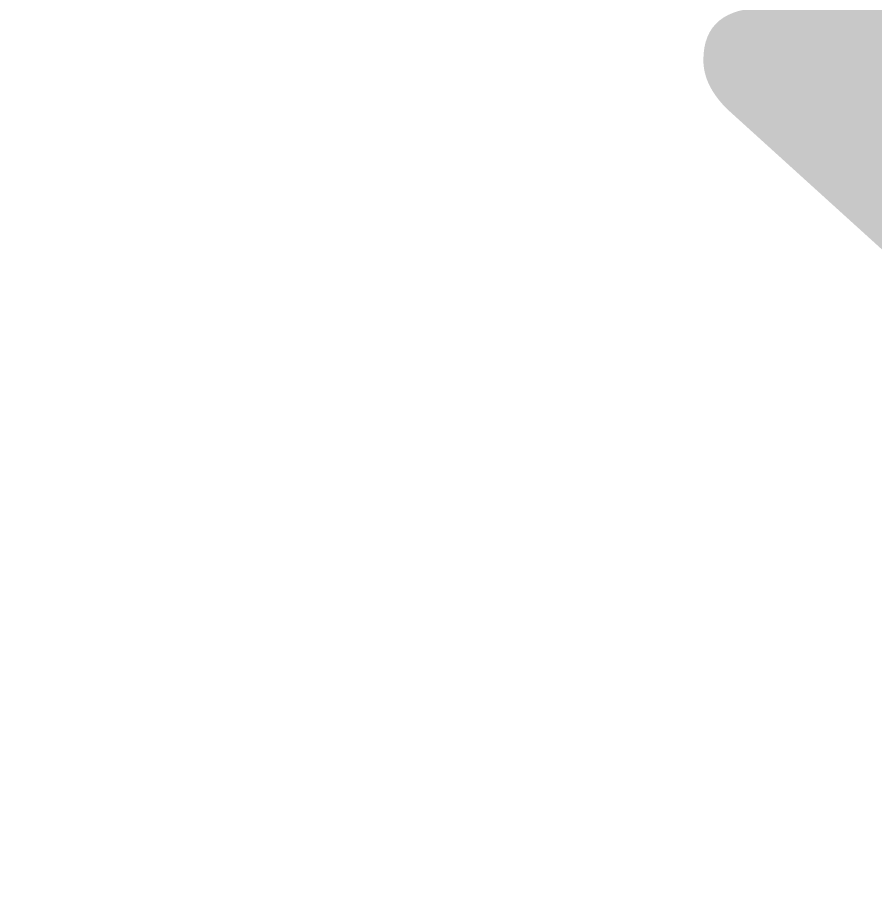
# Model space of a CAD drawing. Header units: inches. Extents: x 0 to 1813292486, y 0 to 3473589894.
# Drawn here: x 600599770.9 to 600600171.9, y 3473202113.6 to 3473202520.2 of the extents above; entities that cross this region are included whole.
import ezdxf

# ---------------------------------------------------------------- set-up
doc = ezdxf.new("R2010")
doc.units = ezdxf.units.IN
doc.header["$LTSCALE"] = 1000
doc.header["$MEASUREMENT"] = 0
for name, color, linetype in [('A-Anno-Note', 241, 'Continuous'), ('AX-MALL-DIM-P02$0$A-Anno-Dims', 3, 'Continuous'), ('AX-MALL-P02-200$0$A-Anno-Note', 241, 'Continuous'), ('AX-MALL-WALL-P02$0$A-Anno-Note', 241, 'Continuous'), ('AX-MALL-WALL-P02-QT$0$A-Detl-Patt', 8, 'Continuous'), ('AX-MALL-WALL-P02-QT$0$A-Detl-Thin', 131, 'Continuous')]:
    doc.layers.add(name, color=color, linetype=linetype)
doc.styles.add('AX-MALL-DIM-P02$0$_TCH_DIM_T3', font='gbenor.shx')
doc.dimstyles.new('AX-MALL-DIM-P02$0$_TCH_ARCH&&180', dxfattribs={"dimtxt": 535.5, "dimasz": 270, "dimexe": 450, "dimexo": 450, "dimgap": 137.25, "dimtad": 1, "dimdec": 0, "dimzin": 0, "dimdsep": 46, "dimtxsty": 'AX-MALL-DIM-P02$0$_TCH_DIM_T3', "dimblk": 'AX-MALL-DIM-P02$0$_ArchTick', "dimcen": 0.09, "dimclrt": 7, "dimazin": 2, "dimtfac": 1, "dimtdec": 0, "dimtix": 1, "dimtmove": 2, "dimatfit": 3, "dimfxl": 500, "dimtolj": 1, "dimtzin": 0, "dimarcsym": 0})

# ---------------------------------------------------------------- blocks, each defined once
blk = doc.blocks.new('AX-MALL-WALL-P02-QT$0$tj')
at = {"layer": 'AX-MALL-WALL-P02-QT$0$A-Detl-Patt'}
h = blk.add_hatch(dxfattribs=at)
h.set_pattern_fill('STEEL', color=256, scale=100.0000000000001, angle=50.43183869082386)
h.set_pattern_definition([(75.00000000004839, (-14278.19445574284, 156289.8254051208), (-153.3407249234246, 41.08752340989569), []), (75.00000000004839, (-14317.88195610046, 156358.5661673546), (-153.3407249234246, 41.08752340989569), [])])
edge = h.paths.add_edge_path()
edge.add_line((88101.273016572, 47666.64152574539), (87883.93542659283, 47459.84604215622))
edge.add_line((87883.93542659283, 47459.84604215622), (91571.54751467705, 43584.64122533798))
edge.add_arc((262949.389629302, 558937.705083496), 543101.4133620498, 251.6057364187558, 260.0288666978238)
edge.add_arc((172180.8466627672, -2862.146247219684), 27099.9982179492, 64.7128659603706, 96.9316049602786, ccw=False)
edge.add_arc((262948.9730309481, 558936.3205539446), 543099.9677998082, 261.6155114784545, 271.7251478115656)
edge.add_line((279298.9759148359, 16082.51663446426), (279298.9759315252, 16382.65274763107))
edge.add_arc((262948.9742454757, 558936.3204835369), 542799.9676941936, 261.62020364125146, 271.7261014454634, ccw=False)
edge.add_arc((172180.8456921196, -2862.14609140989), 27400.00151046549, 64.80631838577902, 96.83815911678944)
edge.add_arc((262949.394896181, 558937.7037490648), 542801.4137571028, 251.6136389015772, 260.02417327084333, ccw=False)
edge.add_line((91737.26096642017, 43845.69257831573), (88101.273016572, 47666.64152574539))
blk.add_lwpolyline([(88103.03003954887, 47737.33037519455), (87813.24658572674, 47461.60306501389), (91543.92713344097, 43541.13421487808, 0.03677856867194786), (168908.9495433569, 23989.2463850975, -0.1416543586965341), (183742.0972260237, 21592.70785188675, 0.04416604653312874), (279348.9759123325, 16034.00206041336), (279348.9759345055, 16434.18465709686, -0.04414427716130016), (183859.0483468771, 21979.79425859451, 0.1405450684183163), (168919.8474783897, 24393.46752309799, -0.03670519880877311), (91764.87840116024, 43889.20268630981), (88103.03007543087, 47737.33033752441)], format="xyb", dxfattribs=at)
blk.add_lwpolyline([(88101.273016572, 47666.64152574539), (87883.93542659283, 47459.84604215622), (91571.54751467705, 43584.64122533798, 0.0367693963449814), (168910.2986617088, 24039.77597379684, -0.1415142461245126), (183756.7420067787, 21641.08926153183, 0.04414024362697595), (279298.9759148359, 16082.51663446426), (279298.9759315252, 16382.65274763107, -0.04412389944666065), (183844.4648458958, 21931.40288829803, 0.1406825130026793), (168918.4574091434, 24342.94360637665, -0.03671436212623864), (91737.26096642017, 43845.69257831573)], format="xyb", close=True, dxfattribs=at)
blk = doc.blocks.new('AX-MALL-WALL-P02-QT')
at = {"layer": 'AX-MALL-WALL-P02-QT$0$A-Detl-Thin', "rotation": 339.5681613091762}
blk.add_blockref('AX-MALL-WALL-P02-QT$0$tj', (600144118.6961328, 3473128496.287411), dxfattribs=at)
blk = doc.blocks.new('AX-MALL-WALL-P02')
at = {"layer": 'AX-MALL-WALL-P02$0$A-Anno-Note'}
blk.add_blockref('AX-MALL-WALL-P02-QT', (0, 0), dxfattribs=at)
blk = doc.blocks.new('AX-MALL-DIM-P02$0$_ArchTick')
at = {"color": 0, "linetype": 'ByBlock', "const_width": 0.4}
blk.add_lwpolyline([(-0.5, -0.5), (0.5, 0.5)], dxfattribs=at)
blk = doc.blocks.new('*D1063')
at = {"layer": 'AX-MALL-DIM-P02$0$A-Anno-Dims', "color": 0, "lineweight": -2, "transparency": 16777216}
for p, q in [((600399573.6526423, 3473055263.147565), (600398968.8745835, 3473055488.445138)), ((600399036.1533805, 3473054379.989733), (600399390.5642494, 3473055331.353364)), ((600399219.2417735, 3473054311.783934), (600398614.4637146, 3473054537.081508))]:
    blk.add_line(p, q, dxfattribs=at)
at = {"layer": 'AX-MALL-DIM-P02$0$A-Anno-Dims', "color": 0, "lineweight": -2, "transparency": 16777216, "xscale": 270, "yscale": 270, "zscale": 270}
for p, rotation in [((600399390.5642494, 3473055331.353364), 69.56816127835641), ((600399036.1533805, 3473054379.989733), 249.5681612783564)]:
    blk.add_blockref('AX-MALL-DIM-P02$0$_ArchTick', p, dxfattribs=dict(at, rotation=rotation))
at = {"layer": 'AX-MALL-DIM-P02$0$A-Anno-Dims', "color": 7, "transparency": 16777216, "insert": (600399130.0219314, 3473056153.051364), "char_height": 535.5, "attachment_point": 5, "rotation": 69.56816127835641, "style": 'AX-MALL-DIM-P02$0$_TCH_DIM_T3'}
blk.add_mtext('\\A1;1015', dxfattribs=at)
blk = doc.blocks.new('AX-MALL-DIM-P02')
at = {"layer": 'AX-MALL-DIM-P02$0$A-Anno-Dims'}
dim = blk.add_linear_dim(base=(600399390.5642494, 3473055331.353364), p1=(600399640.9314395, 3473054154.692161), p2=(600399995.3423083, 3473055106.055791), angle=69.56816126896204, dimstyle='AX-MALL-DIM-P02$0$_TCH_ARCH&&180', dxfattribs=at)
dim.commit()
dim.dimension.update_dxf_attribs({"geometry": '*D1063', "text_midpoint": (600399130.0219314, 3473056153.051364), "dimtype": 129})
blk = doc.blocks.new('AX-MALL-P02-200')
at = {"layer": 'AX-MALL-P02-200$0$A-Anno-Note'}
blk.add_blockref('AX-MALL-WALL-P02', (0, 0), dxfattribs=at)
blk.add_blockref('AX-MALL-DIM-P02', (0, 0), dxfattribs=at)

msp = doc.modelspace()

# ---------------------------------------------------------------- block references
at = {"layer": 'A-Anno-Note', "rotation": 20.43183869077545}
msp.add_blockref('AX-MALL-P02-200', (1250392458.527329, 9048125.682563305), dxfattribs=at)

doc.saveas('drawing.dxf')
